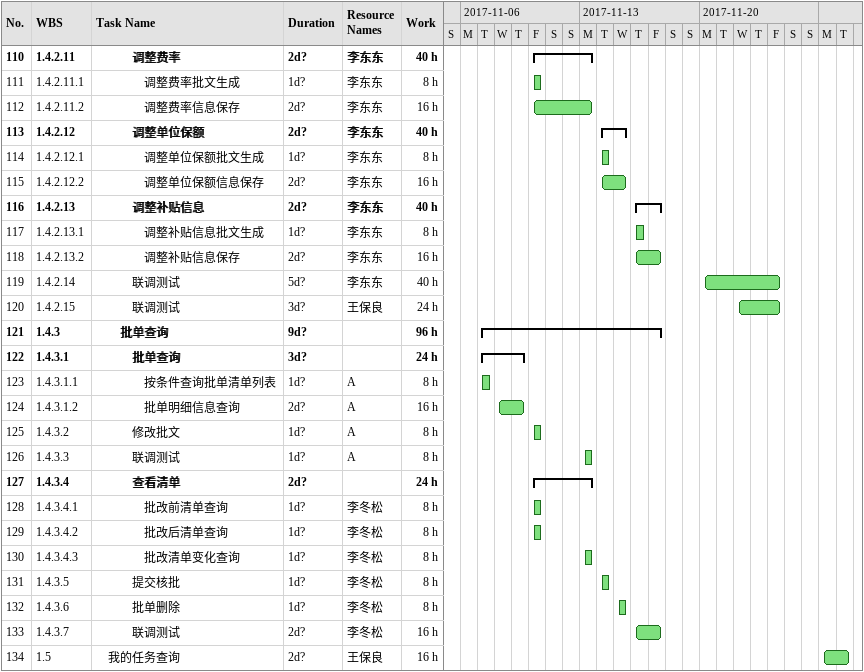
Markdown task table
| ID | WBS | Task | Duration | Start | Finish | Resources | Work (h) |
|---|---|---|---|---|---|---|---|
| 110 | 1.4.2.11 | **调整费率** | 2d? | 2017-11-10 | 2017-11-13 | 李东东 | 40 |
| 111 | 1.4.2.11.1 | 调整费率批文生成 | 1d? | 2017-11-10 | 2017-11-10 | 李东东 | 8 |
| 112 | 1.4.2.11.2 | 调整费率信息保存 | 2d? | 2017-11-10 | 2017-11-13 | 李东东 | 16 |
| 113 | 1.4.2.12 | **调整单位保额** | 2d? | 2017-11-14 | 2017-11-15 | 李东东 | 40 |
| 114 | 1.4.2.12.1 | 调整单位保额批文生成 | 1d? | 2017-11-14 | 2017-11-14 | 李东东 | 8 |
| 115 | 1.4.2.12.2 | 调整单位保额信息保存 | 2d? | 2017-11-14 | 2017-11-15 | 李东东 | 16 |
| 116 | 1.4.2.13 | **调整补贴信息** | 2d? | 2017-11-16 | 2017-11-17 | 李东东 | 40 |
| 117 | 1.4.2.13.1 | 调整补贴信息批文生成 | 1d? | 2017-11-16 | 2017-11-16 | 李东东 | 8 |
| 118 | 1.4.2.13.2 | 调整补贴信息保存 | 2d? | 2017-11-16 | 2017-11-17 | 李东东 | 16 |
| 119 | 1.4.2.14 | 联调测试 | 5d? | 2017-11-20 | 2017-11-24 | 李东东 | 40 |
| 120 | 1.4.2.15 | 联调测试 | 3d? | 2017-11-22 | 2017-11-24 | 王保良 | 24 |
| 121 | 1.4.3 | **批单查询** | 9d? | 2017-11-07 | 2017-11-17 |  | 96 |
| 122 | 1.4.3.1 | **批单查询** | 3d? | 2017-11-07 | 2017-11-09 |  | 24 |
| 123 | 1.4.3.1.1 | 按条件查询批单清单列表 | 1d? | 2017-11-07 | 2017-11-07 | A | 8 |
| 124 | 1.4.3.1.2 | 批单明细信息查询 | 2d? | 2017-11-08 | 2017-11-09 | A | 16 |
| 125 | 1.4.3.2 | 修改批文 | 1d? | 2017-11-10 | 2017-11-10 | A | 8 |
| 126 | 1.4.3.3 | 联调测试 | 1d? | 2017-11-13 | 2017-11-13 | A | 8 |
| 127 | 1.4.3.4 | **查看清单** | 2d? | 2017-11-10 | 2017-11-13 |  | 24 |
| 128 | 1.4.3.4.1 | 批改前清单查询 | 1d? | 2017-11-10 | 2017-11-10 | 李冬松 | 8 |
| 129 | 1.4.3.4.2 | 批改后清单查询 | 1d? | 2017-11-10 | 2017-11-10 | 李冬松 | 8 |
| 130 | 1.4.3.4.3 | 批改清单变化查询 | 1d? | 2017-11-13 | 2017-11-13 | 李冬松 | 8 |
| 131 | 1.4.3.5 | 提交核批 | 1d? | 2017-11-14 | 2017-11-14 | 李冬松 | 8 |
| 132 | 1.4.3.6 | 批单删除 | 1d? | 2017-11-15 | 2017-11-15 | 李冬松 | 8 |
| 133 | 1.4.3.7 | 联调测试 | 2d? | 2017-11-16 | 2017-11-17 | 李冬松 | 16 |
| 134 | 1.5 | 我的任务查询 | 2d? | 2017-11-27 | 2017-11-28 | 王保良 | 16 |
